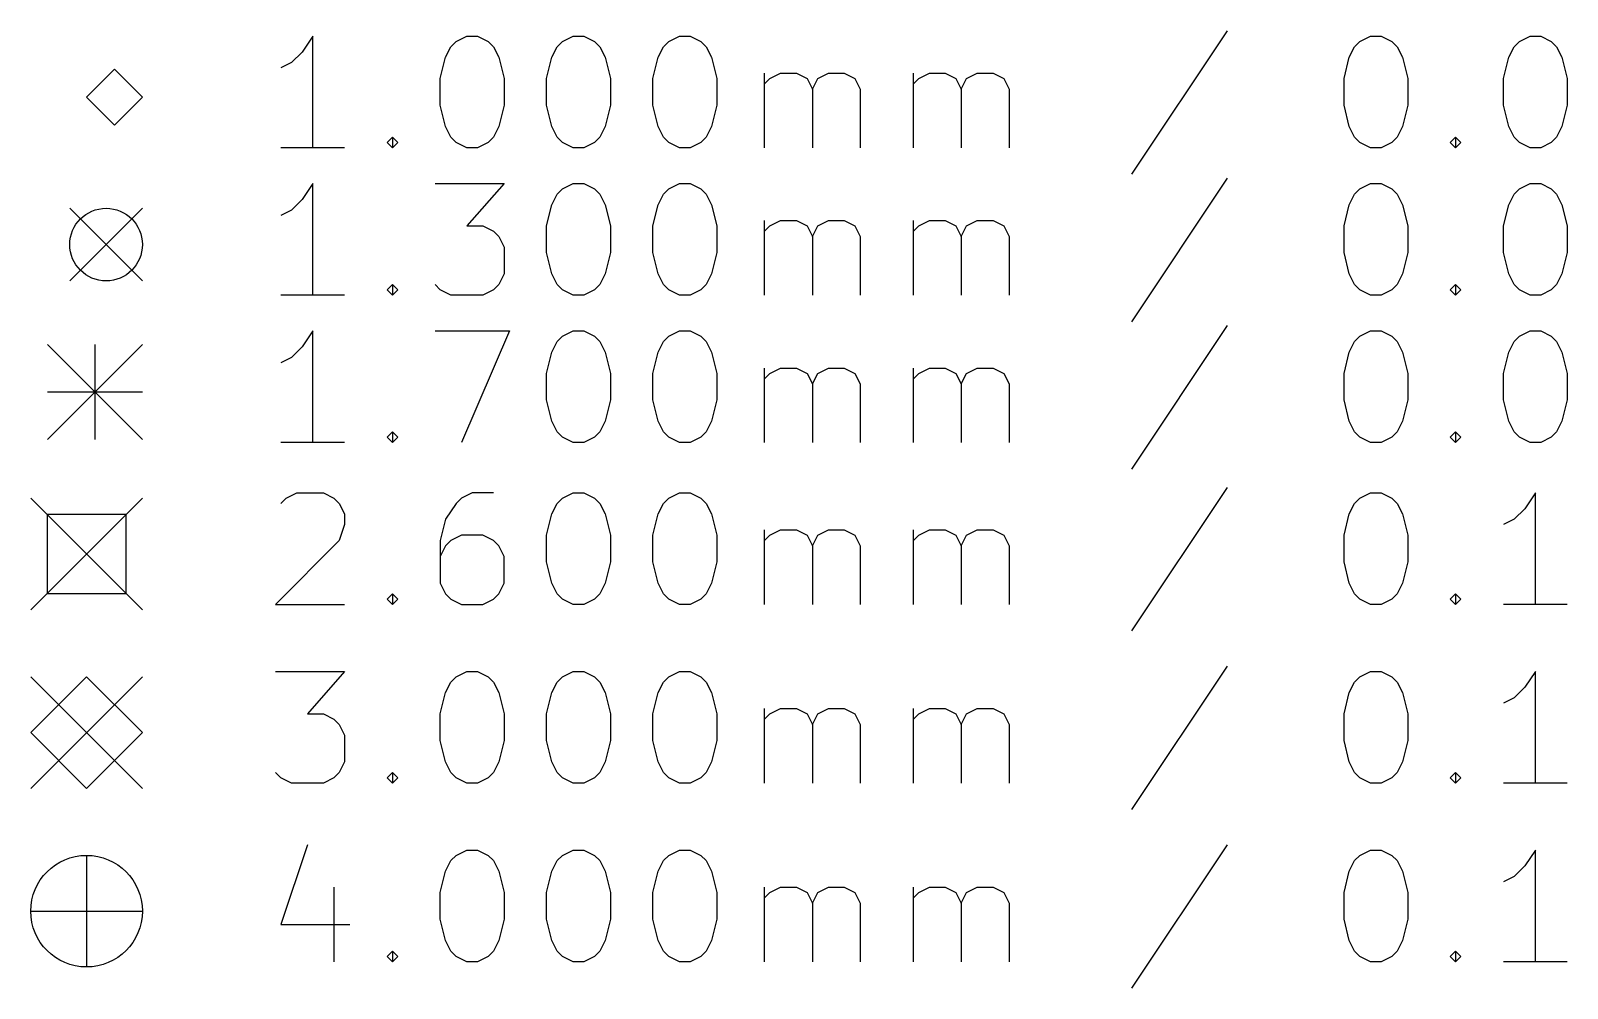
# Model space of a CAD drawing. Extents: x 0.4 to 10.5, y -7.5 to -0.9.
# Drawn here: x 0.414 to 1.498, y -7.504 to -6.828 of the extents above; entities that cross this region are included whole.
import ezdxf

# ---------------------------------------------------------------- set-up
doc = ezdxf.new("R2010")
doc.units = 0
doc.header["$MEASUREMENT"] = 0
doc.layers.add('BLACK', color=7, linetype='CONTINUOUS')

msp = doc.modelspace()

# ---------------------------------------------------------------- linework, layer by layer
at = {"layer": 'BLACK', "linetype": 'CONTINUOUS'}
for p, q in [((0.612672, -6.8321), (0.605173, -6.84335)), ((0.612672, -6.91084), (0.612672, -6.8321)), ((0.71016, -6.8396), (0.71391, -6.83585)), ((0.71391, -6.83585), (0.721409, -6.8321)), ((0.721409, -6.8321), (0.728908, -6.8321)), ((0.728908, -6.8321), (0.736407, -6.83585)), ((0.736407, -6.83585), (0.740157, -6.8396)), ((0.785151, -6.8396), (0.7889, -6.83585)), ((0.7889, -6.83585), (0.796399, -6.8321)), ((0.796399, -6.8321), (0.803899, -6.8321)), ((0.803899, -6.8321), (0.811398, -6.83585)), ((0.811398, -6.83585), (0.815147, -6.8396)), ((0.860142, -6.8396), (0.863891, -6.83585)), ((0.863891, -6.83585), (0.87139, -6.8321)), ((0.87139, -6.8321), (0.878889, -6.8321)), ((0.878889, -6.8321), (0.886388, -6.83585)), ((0.886388, -6.83585), (0.890138, -6.8396)), ((1.25759, -6.82835), (1.1901, -6.92958)), ((1.34758, -6.8396), (1.35133, -6.83585)), ((1.35133, -6.83585), (1.35883, -6.8321)), ((1.35883, -6.8321), (1.36633, -6.8321)), ((1.36633, -6.8321), (1.37383, -6.83585)), ((1.37383, -6.83585), (1.37758, -6.8396)), ((1.46007, -6.8396), (1.46382, -6.83585)), ((1.46382, -6.83585), (1.47132, -6.8321)), ((1.47132, -6.8321), (1.47881, -6.8321)), ((1.47881, -6.8321), (1.48631, -6.83585)), ((1.48631, -6.83585), (1.49006, -6.8396)), ((0.605173, -6.84335), (0.597674, -6.85084)), ((0.702661, -6.86209), (0.706411, -6.8471)), ((0.706411, -6.8471), (0.71016, -6.8396)), ((0.740157, -6.8396), (0.743906, -6.8471)), ((0.743906, -6.8471), (0.747656, -6.86209)), ((0.777652, -6.86209), (0.781401, -6.8471)), ((0.781401, -6.8471), (0.785151, -6.8396)), ((0.815147, -6.8396), (0.818897, -6.8471)), ((0.818897, -6.8471), (0.822646, -6.86209)), ((0.852642, -6.86209), (0.856392, -6.8471)), ((0.856392, -6.8471), (0.860142, -6.8396)), ((0.890138, -6.8396), (0.893887, -6.8471)), ((0.893887, -6.8471), (0.897637, -6.86209)), ((1.34008, -6.86209), (1.34383, -6.8471)), ((1.34383, -6.8471), (1.34758, -6.8396)), ((1.37758, -6.8396), (1.38133, -6.8471)), ((1.38133, -6.8471), (1.38508, -6.86209)), ((1.45257, -6.86209), (1.45632, -6.8471)), ((1.45632, -6.8471), (1.46007, -6.8396)), ((1.49006, -6.8396), (1.49381, -6.8471)), ((1.49381, -6.8471), (1.49756, -6.86209)), ((0.472815, -6.85553), (0.45313, -6.87522)), ((0.4925, -6.87522), (0.472815, -6.85553)), ((0.597674, -6.85084), (0.590175, -6.85459)), ((0.931383, -6.91084), (0.931383, -6.85834)), ((0.935132, -6.86209), (0.942631, -6.85834)), ((0.942631, -6.85834), (0.95388, -6.85834)), ((0.95388, -6.85834), (0.961379, -6.86209)), ((0.968878, -6.86209), (0.976377, -6.85834)), ((0.976377, -6.85834), (0.987626, -6.85834)), ((0.987626, -6.85834), (0.995125, -6.86209)), ((1.03637, -6.91084), (1.03637, -6.85834)), ((1.04012, -6.86209), (1.04762, -6.85834)), ((1.04762, -6.85834), (1.05887, -6.85834)), ((1.05887, -6.85834), (1.06637, -6.86209)), ((1.07386, -6.86209), (1.08136, -6.85834)), ((1.08136, -6.85834), (1.09261, -6.85834)), ((1.09261, -6.85834), (1.10011, -6.86209)), ((0.702661, -6.88084), (0.702661, -6.86209)), ((0.747656, -6.86209), (0.747656, -6.88084)), ((0.777652, -6.88084), (0.777652, -6.86209)), ((0.822646, -6.86209), (0.822646, -6.88084)), ((0.852642, -6.88084), (0.852642, -6.86209)), ((0.897637, -6.86209), (0.897637, -6.88084)), ((0.931383, -6.86584), (0.935132, -6.86209)), ((0.961379, -6.86209), (0.965128, -6.86959)), ((0.965128, -6.86959), (0.968878, -6.86209)), ((0.965128, -6.86959), (0.965128, -6.91084)), ((0.995125, -6.86209), (0.998874, -6.86959)), ((0.998874, -6.86959), (0.998874, -6.91084)), ((1.03637, -6.86584), (1.04012, -6.86209)), ((1.06637, -6.86209), (1.07012, -6.86959)), ((1.07012, -6.86959), (1.07386, -6.86209)), ((1.07012, -6.86959), (1.07012, -6.91084)), ((1.10011, -6.86209), (1.10386, -6.86959)), ((1.10386, -6.86959), (1.10386, -6.91084)), ((1.34008, -6.88084), (1.34008, -6.86209)), ((1.38508, -6.86209), (1.38508, -6.88084)), ((1.45257, -6.88084), (1.45257, -6.86209)), ((1.49756, -6.86209), (1.49756, -6.88084)), ((0.45313, -6.87522), (0.472815, -6.8949)), ((0.472815, -6.8949), (0.4925, -6.87522)), ((0.706411, -6.89584), (0.702661, -6.88084)), ((0.747656, -6.88084), (0.743906, -6.89584)), ((0.781401, -6.89584), (0.777652, -6.88084)), ((0.822646, -6.88084), (0.818897, -6.89584)), ((0.856392, -6.89584), (0.852642, -6.88084)), ((0.897637, -6.88084), (0.893887, -6.89584)), ((1.34383, -6.89584), (1.34008, -6.88084)), ((1.38508, -6.88084), (1.38133, -6.89584)), ((1.45632, -6.89584), (1.45257, -6.88084)), ((1.49756, -6.88084), (1.49381, -6.89584)), ((0.665166, -6.90709), (0.668915, -6.90334)), ((0.668915, -6.90334), (0.672665, -6.90709)), ((0.668915, -6.90334), (0.668915, -6.91084)), ((0.71016, -6.90334), (0.706411, -6.89584)), ((0.71391, -6.90709), (0.71016, -6.90334)), ((0.740157, -6.90334), (0.736407, -6.90709)), ((0.743906, -6.89584), (0.740157, -6.90334)), ((0.785151, -6.90334), (0.781401, -6.89584)), ((0.7889, -6.90709), (0.785151, -6.90334)), ((0.815147, -6.90334), (0.811398, -6.90709)), ((0.818897, -6.89584), (0.815147, -6.90334)), ((0.860142, -6.90334), (0.856392, -6.89584)), ((0.863891, -6.90709), (0.860142, -6.90334)), ((0.890138, -6.90334), (0.886388, -6.90709)), ((0.893887, -6.89584), (0.890138, -6.90334)), ((1.34758, -6.90334), (1.34383, -6.89584)), ((1.35133, -6.90709), (1.34758, -6.90334)), ((1.37758, -6.90334), (1.37383, -6.90709)), ((1.38133, -6.89584), (1.37758, -6.90334)), ((1.41507, -6.90709), (1.41882, -6.90334)), ((1.41882, -6.90334), (1.42257, -6.90709)), ((1.41882, -6.90334), (1.41882, -6.91084)), ((1.46007, -6.90334), (1.45632, -6.89584)), ((1.46382, -6.90709), (1.46007, -6.90334)), ((1.49006, -6.90334), (1.48631, -6.90709)), ((1.49381, -6.89584), (1.49006, -6.90334)), ((0.63517, -6.91084), (0.590175, -6.91084)), ((0.668915, -6.91084), (0.665166, -6.90709)), ((0.672665, -6.90709), (0.668915, -6.91084)), ((0.721409, -6.91084), (0.71391, -6.90709)), ((0.728908, -6.91084), (0.721409, -6.91084)), ((0.736407, -6.90709), (0.728908, -6.91084)), ((0.796399, -6.91084), (0.7889, -6.90709)), ((0.803899, -6.91084), (0.796399, -6.91084)), ((0.811398, -6.90709), (0.803899, -6.91084)), ((0.87139, -6.91084), (0.863891, -6.90709)), ((0.878889, -6.91084), (0.87139, -6.91084)), ((0.886388, -6.90709), (0.878889, -6.91084)), ((1.35883, -6.91084), (1.35133, -6.90709)), ((1.36633, -6.91084), (1.35883, -6.91084)), ((1.37383, -6.90709), (1.36633, -6.91084)), ((1.41882, -6.91084), (1.41507, -6.90709)), ((1.42257, -6.90709), (1.41882, -6.91084)), ((1.47132, -6.91084), (1.46382, -6.90709)), ((1.47881, -6.91084), (1.47132, -6.91084)), ((1.48631, -6.90709), (1.47881, -6.91084)), ((0.612672, -6.93603), (0.605173, -6.94728)), ((0.612672, -7.01477), (0.612672, -6.93603)), ((0.698912, -6.93603), (0.747656, -6.93603)), ((0.747656, -6.93603), (0.721409, -6.96603)), ((0.7889, -6.93978), (0.796399, -6.93603)), ((0.796399, -6.93603), (0.803899, -6.93603)), ((0.803899, -6.93603), (0.811398, -6.93978)), ((0.863891, -6.93978), (0.87139, -6.93603)), ((0.87139, -6.93603), (0.878889, -6.93603)), ((0.878889, -6.93603), (0.886388, -6.93978)), ((1.25759, -6.93228), (1.1901, -7.03352)), ((1.35133, -6.93978), (1.35883, -6.93603)), ((1.35883, -6.93603), (1.36633, -6.93603)), ((1.36633, -6.93603), (1.37383, -6.93978)), ((1.46382, -6.93978), (1.47132, -6.93603)), ((1.47132, -6.93603), (1.47881, -6.93603)), ((1.47881, -6.93603), (1.48631, -6.93978)), ((0.781401, -6.95103), (0.785151, -6.94353)), ((0.785151, -6.94353), (0.7889, -6.93978)), ((0.811398, -6.93978), (0.815147, -6.94353)), ((0.815147, -6.94353), (0.818897, -6.95103)), ((0.856392, -6.95103), (0.860142, -6.94353)), ((0.860142, -6.94353), (0.863891, -6.93978)), ((0.886388, -6.93978), (0.890138, -6.94353)), ((0.890138, -6.94353), (0.893887, -6.95103)), ((1.34383, -6.95103), (1.34758, -6.94353)), ((1.34758, -6.94353), (1.35133, -6.93978)), ((1.37383, -6.93978), (1.37758, -6.94353)), ((1.37758, -6.94353), (1.38133, -6.95103)), ((1.45632, -6.95103), (1.46007, -6.94353)), ((1.46007, -6.94353), (1.46382, -6.93978)), ((1.48631, -6.93978), (1.49006, -6.94353)), ((1.49006, -6.94353), (1.49381, -6.95103)), ((0.441319, -6.95356), (0.4925, -7.00474)), ((0.4925, -6.95356), (0.441319, -7.00474)), ((0.597674, -6.95478), (0.590175, -6.95853)), ((0.605173, -6.94728), (0.597674, -6.95478)), ((0.777652, -6.96603), (0.781401, -6.95103)), ((0.818897, -6.95103), (0.822646, -6.96603)), ((0.852642, -6.96603), (0.856392, -6.95103)), ((0.893887, -6.95103), (0.897637, -6.96603)), ((1.34008, -6.96603), (1.34383, -6.95103)), ((1.38133, -6.95103), (1.38508, -6.96603)), ((1.45257, -6.96603), (1.45632, -6.95103)), ((1.49381, -6.95103), (1.49756, -6.96603)), ((0.721409, -6.96603), (0.732657, -6.96603)), ((0.732657, -6.96603), (0.740157, -6.96978)), ((0.777652, -6.98478), (0.777652, -6.96603)), ((0.822646, -6.96603), (0.822646, -6.98478)), ((0.852642, -6.98478), (0.852642, -6.96603)), ((0.897637, -6.96603), (0.897637, -6.98478)), ((0.931383, -7.01477), (0.931383, -6.96228)), ((0.931383, -6.96978), (0.935132, -6.96603)), ((0.935132, -6.96603), (0.942631, -6.96228)), ((0.942631, -6.96228), (0.95388, -6.96228)), ((0.95388, -6.96228), (0.961379, -6.96603)), ((0.961379, -6.96603), (0.965128, -6.97353)), ((0.965128, -6.97353), (0.968878, -6.96603)), ((0.968878, -6.96603), (0.976377, -6.96228)), ((0.976377, -6.96228), (0.987626, -6.96228)), ((0.987626, -6.96228), (0.995125, -6.96603)), ((0.995125, -6.96603), (0.998874, -6.97353)), ((1.03637, -7.01477), (1.03637, -6.96228)), ((1.03637, -6.96978), (1.04012, -6.96603)), ((1.04012, -6.96603), (1.04762, -6.96228)), ((1.04762, -6.96228), (1.05887, -6.96228)), ((1.05887, -6.96228), (1.06637, -6.96603)), ((1.06637, -6.96603), (1.07012, -6.97353)), ((1.07012, -6.97353), (1.07386, -6.96603)), ((1.07386, -6.96603), (1.08136, -6.96228)), ((1.08136, -6.96228), (1.09261, -6.96228)), ((1.09261, -6.96228), (1.10011, -6.96603)), ((1.10011, -6.96603), (1.10386, -6.97353)), ((1.34008, -6.98478), (1.34008, -6.96603)), ((1.38508, -6.96603), (1.38508, -6.98478)), ((1.45257, -6.98478), (1.45257, -6.96603)), ((1.49756, -6.96603), (1.49756, -6.98478)), ((0.740157, -6.96978), (0.743906, -6.97353)), ((0.743906, -6.97353), (0.747656, -6.98103)), ((0.965128, -6.97353), (0.965128, -7.01477)), ((0.998874, -6.97353), (0.998874, -7.01477)), ((1.07012, -6.97353), (1.07012, -7.01477)), ((1.10386, -6.97353), (1.10386, -7.01477)), ((0.747656, -6.98103), (0.747656, -6.99978)), ((0.781401, -6.99978), (0.777652, -6.98478)), ((0.822646, -6.98478), (0.818897, -6.99978)), ((0.856392, -6.99978), (0.852642, -6.98478)), ((0.897637, -6.98478), (0.893887, -6.99978)), ((1.34383, -6.99978), (1.34008, -6.98478)), ((1.38508, -6.98478), (1.38133, -6.99978)), ((1.45632, -6.99978), (1.45257, -6.98478)), ((1.49756, -6.98478), (1.49381, -6.99978)), ((0.747656, -6.99978), (0.743906, -7.00727)), ((0.785151, -7.00727), (0.781401, -6.99978)), ((0.818897, -6.99978), (0.815147, -7.00727)), ((0.860142, -7.00727), (0.856392, -6.99978)), ((0.893887, -6.99978), (0.890138, -7.00727)), ((1.34758, -7.00727), (1.34383, -6.99978)), ((1.38133, -6.99978), (1.37758, -7.00727)), ((1.46007, -7.00727), (1.45632, -6.99978)), ((1.49381, -6.99978), (1.49006, -7.00727)), ((0.665166, -7.01102), (0.668915, -7.00727)), ((0.668915, -7.01477), (0.665166, -7.01102)), ((0.668915, -7.00727), (0.672665, -7.01102)), ((0.668915, -7.00727), (0.668915, -7.01477)), ((0.672665, -7.01102), (0.668915, -7.01477)), ((0.702661, -7.01102), (0.698912, -7.00727)), ((0.71016, -7.01477), (0.702661, -7.01102)), ((0.740157, -7.01102), (0.732657, -7.01477)), ((0.743906, -7.00727), (0.740157, -7.01102)), ((0.7889, -7.01102), (0.785151, -7.00727)), ((0.796399, -7.01477), (0.7889, -7.01102)), ((0.811398, -7.01102), (0.803899, -7.01477)), ((0.815147, -7.00727), (0.811398, -7.01102)), ((0.863891, -7.01102), (0.860142, -7.00727)), ((0.87139, -7.01477), (0.863891, -7.01102)), ((0.886388, -7.01102), (0.878889, -7.01477)), ((0.890138, -7.00727), (0.886388, -7.01102)), ((1.35133, -7.01102), (1.34758, -7.00727)), ((1.35883, -7.01477), (1.35133, -7.01102)), ((1.37383, -7.01102), (1.36633, -7.01477)), ((1.37758, -7.00727), (1.37383, -7.01102)), ((1.41507, -7.01102), (1.41882, -7.00727)), ((1.41882, -7.01477), (1.41507, -7.01102)), ((1.41882, -7.00727), (1.42257, -7.01102)), ((1.41882, -7.00727), (1.41882, -7.01477)), ((1.42257, -7.01102), (1.41882, -7.01477)), ((1.46382, -7.01102), (1.46007, -7.00727)), ((1.47132, -7.01477), (1.46382, -7.01102)), ((1.48631, -7.01102), (1.47881, -7.01477)), ((1.49006, -7.00727), (1.48631, -7.01102)), ((0.63517, -7.01477), (0.590175, -7.01477)), ((0.732657, -7.01477), (0.71016, -7.01477)), ((0.803899, -7.01477), (0.796399, -7.01477)), ((0.878889, -7.01477), (0.87139, -7.01477)), ((1.36633, -7.01477), (1.35883, -7.01477)), ((1.47881, -7.01477), (1.47132, -7.01477)), ((0.612672, -7.03997), (0.605173, -7.05122)), ((0.612672, -7.11871), (0.612672, -7.03997)), ((0.698912, -7.03997), (0.751405, -7.03997)), ((0.751405, -7.03997), (0.717659, -7.11871)), ((0.785151, -7.04747), (0.7889, -7.04372)), ((0.7889, -7.04372), (0.796399, -7.03997)), ((0.796399, -7.03997), (0.803899, -7.03997)), ((0.803899, -7.03997), (0.811398, -7.04372)), ((0.811398, -7.04372), (0.815147, -7.04747)), ((0.860142, -7.04747), (0.863891, -7.04372)), ((0.863891, -7.04372), (0.87139, -7.03997)), ((0.87139, -7.03997), (0.878889, -7.03997)), ((0.878889, -7.03997), (0.886388, -7.04372)), ((0.886388, -7.04372), (0.890138, -7.04747)), ((1.25759, -7.03622), (1.1901, -7.13746)), ((1.34758, -7.04747), (1.35133, -7.04372)), ((1.35133, -7.04372), (1.35883, -7.03997)), ((1.35883, -7.03997), (1.36633, -7.03997)), ((1.36633, -7.03997), (1.37383, -7.04372)), ((1.37383, -7.04372), (1.37758, -7.04747)), ((1.46007, -7.04747), (1.46382, -7.04372)), ((1.46382, -7.04372), (1.47132, -7.03997)), ((1.47132, -7.03997), (1.47881, -7.03997)), ((1.47881, -7.03997), (1.48631, -7.04372)), ((1.48631, -7.04372), (1.49006, -7.04747)), ((0.425571, -7.04963), (0.4925, -7.11656)), ((0.4925, -7.04963), (0.425571, -7.11656)), ((0.459035, -7.04963), (0.459035, -7.11656)), ((0.605173, -7.05122), (0.597674, -7.05872)), ((0.777652, -7.06997), (0.781401, -7.05497)), ((0.781401, -7.05497), (0.785151, -7.04747)), ((0.815147, -7.04747), (0.818897, -7.05497)), ((0.818897, -7.05497), (0.822646, -7.06997)), ((0.852642, -7.06997), (0.856392, -7.05497)), ((0.856392, -7.05497), (0.860142, -7.04747)), ((0.890138, -7.04747), (0.893887, -7.05497)), ((0.893887, -7.05497), (0.897637, -7.06997)), ((1.34008, -7.06997), (1.34383, -7.05497)), ((1.34383, -7.05497), (1.34758, -7.04747)), ((1.37758, -7.04747), (1.38133, -7.05497)), ((1.38133, -7.05497), (1.38508, -7.06997)), ((1.45257, -7.06997), (1.45632, -7.05497)), ((1.45632, -7.05497), (1.46007, -7.04747)), ((1.49006, -7.04747), (1.49381, -7.05497)), ((1.49381, -7.05497), (1.49756, -7.06997)), ((0.597674, -7.05872), (0.590175, -7.06247)), ((0.931383, -7.11871), (0.931383, -7.06622)), ((0.935132, -7.06997), (0.942631, -7.06622)), ((0.942631, -7.06622), (0.95388, -7.06622)), ((0.95388, -7.06622), (0.961379, -7.06997)), ((0.968878, -7.06997), (0.976377, -7.06622)), ((0.976377, -7.06622), (0.987626, -7.06622)), ((0.987626, -7.06622), (0.995125, -7.06997)), ((1.03637, -7.11871), (1.03637, -7.06622)), ((1.04012, -7.06997), (1.04762, -7.06622)), ((1.04762, -7.06622), (1.05887, -7.06622)), ((1.05887, -7.06622), (1.06637, -7.06997)), ((1.07386, -7.06997), (1.08136, -7.06622)), ((1.08136, -7.06622), (1.09261, -7.06622)), ((1.09261, -7.06622), (1.10011, -7.06997)), ((0.777652, -7.08871), (0.777652, -7.06997)), ((0.822646, -7.06997), (0.822646, -7.08871)), ((0.852642, -7.08871), (0.852642, -7.06997)), ((0.897637, -7.06997), (0.897637, -7.08871)), ((0.931383, -7.07372), (0.935132, -7.06997)), ((0.961379, -7.06997), (0.965128, -7.07747)), ((0.965128, -7.07747), (0.968878, -7.06997)), ((0.995125, -7.06997), (0.998874, -7.07747)), ((1.03637, -7.07372), (1.04012, -7.06997)), ((1.06637, -7.06997), (1.07012, -7.07747)), ((1.07012, -7.07747), (1.07386, -7.06997)), ((1.10011, -7.06997), (1.10386, -7.07747)), ((1.34008, -7.08871), (1.34008, -7.06997)), ((1.38508, -7.06997), (1.38508, -7.08871)), ((1.45257, -7.08871), (1.45257, -7.06997)), ((1.49756, -7.06997), (1.49756, -7.08871)), ((0.425571, -7.08309), (0.4925, -7.08309)), ((0.965128, -7.07747), (0.965128, -7.11871)), ((0.998874, -7.07747), (0.998874, -7.11871)), ((1.07012, -7.07747), (1.07012, -7.11871)), ((1.10386, -7.07747), (1.10386, -7.11871)), ((0.781401, -7.10371), (0.777652, -7.08871)), ((0.822646, -7.08871), (0.818897, -7.10371)), ((0.856392, -7.10371), (0.852642, -7.08871)), ((0.897637, -7.08871), (0.893887, -7.10371)), ((1.34383, -7.10371), (1.34008, -7.08871)), ((1.38508, -7.08871), (1.38133, -7.10371)), ((1.45632, -7.10371), (1.45257, -7.08871)), ((1.49756, -7.08871), (1.49381, -7.10371)), ((0.785151, -7.11121), (0.781401, -7.10371)), ((0.818897, -7.10371), (0.815147, -7.11121)), ((0.860142, -7.11121), (0.856392, -7.10371)), ((0.893887, -7.10371), (0.890138, -7.11121)), ((1.34758, -7.11121), (1.34383, -7.10371)), ((1.38133, -7.10371), (1.37758, -7.11121)), ((1.46007, -7.11121), (1.45632, -7.10371)), ((1.49381, -7.10371), (1.49006, -7.11121)), ((0.63517, -7.11871), (0.590175, -7.11871)), ((0.665166, -7.11496), (0.668915, -7.11121)), ((0.668915, -7.11871), (0.665166, -7.11496)), ((0.668915, -7.11121), (0.672665, -7.11496)), ((0.668915, -7.11121), (0.668915, -7.11871)), ((0.672665, -7.11496), (0.668915, -7.11871)), ((0.7889, -7.11496), (0.785151, -7.11121)), ((0.796399, -7.11871), (0.7889, -7.11496)), ((0.803899, -7.11871), (0.796399, -7.11871)), ((0.811398, -7.11496), (0.803899, -7.11871)), ((0.815147, -7.11121), (0.811398, -7.11496)), ((0.863891, -7.11496), (0.860142, -7.11121)), ((0.87139, -7.11871), (0.863891, -7.11496)), ((0.878889, -7.11871), (0.87139, -7.11871)), ((0.886388, -7.11496), (0.878889, -7.11871)), ((0.890138, -7.11121), (0.886388, -7.11496)), ((1.35133, -7.11496), (1.34758, -7.11121)), ((1.35883, -7.11871), (1.35133, -7.11496)), ((1.36633, -7.11871), (1.35883, -7.11871)), ((1.37383, -7.11496), (1.36633, -7.11871)), ((1.37758, -7.11121), (1.37383, -7.11496)), ((1.41507, -7.11496), (1.41882, -7.11121)), ((1.41882, -7.11871), (1.41507, -7.11496)), ((1.41882, -7.11121), (1.42257, -7.11496)), ((1.41882, -7.11121), (1.41882, -7.11871)), ((1.42257, -7.11496), (1.41882, -7.11871)), ((1.46382, -7.11496), (1.46007, -7.11121)), ((1.47132, -7.11871), (1.46382, -7.11496)), ((1.47881, -7.11871), (1.47132, -7.11871)), ((1.48631, -7.11496), (1.47881, -7.11871)), ((1.49006, -7.11121), (1.48631, -7.11496)), ((1.25759, -7.15039), (1.1901, -7.25163)), ((0.41376, -7.15789), (0.4925, -7.23663)), ((0.4925, -7.15789), (0.41376, -7.23663)), ((0.590175, -7.16164), (0.593925, -7.15789)), ((0.593925, -7.15789), (0.601424, -7.15414)), ((0.601424, -7.15414), (0.620172, -7.15414)), ((0.620172, -7.15414), (0.627671, -7.15789)), ((0.627671, -7.15789), (0.63142, -7.16164)), ((0.63142, -7.16164), (0.63517, -7.16914)), ((0.71391, -7.16164), (0.706411, -7.17289)), ((0.717659, -7.15789), (0.71391, -7.16164)), ((0.725158, -7.15414), (0.717659, -7.15789)), ((0.740157, -7.15414), (0.725158, -7.15414)), ((0.781401, -7.16914), (0.785151, -7.16164)), ((0.785151, -7.16164), (0.7889, -7.15789)), ((0.7889, -7.15789), (0.796399, -7.15414)), ((0.796399, -7.15414), (0.803899, -7.15414)), ((0.803899, -7.15414), (0.811398, -7.15789)), ((0.811398, -7.15789), (0.815147, -7.16164)), ((0.815147, -7.16164), (0.818897, -7.16914)), ((0.856392, -7.16914), (0.860142, -7.16164)), ((0.860142, -7.16164), (0.863891, -7.15789)), ((0.863891, -7.15789), (0.87139, -7.15414)), ((0.87139, -7.15414), (0.878889, -7.15414)), ((0.878889, -7.15414), (0.886388, -7.15789)), ((0.886388, -7.15789), (0.890138, -7.16164)), ((0.890138, -7.16164), (0.893887, -7.16914)), ((1.34383, -7.16914), (1.34758, -7.16164)), ((1.34758, -7.16164), (1.35133, -7.15789)), ((1.35133, -7.15789), (1.35883, -7.15414)), ((1.35883, -7.15414), (1.36633, -7.15414)), ((1.36633, -7.15414), (1.37383, -7.15789)), ((1.37383, -7.15789), (1.37758, -7.16164)), ((1.37758, -7.16164), (1.38133, -7.16914)), ((1.47506, -7.15414), (1.46757, -7.16539)), ((1.47506, -7.23288), (1.47506, -7.15414)), ((0.480969, -7.16942), (0.425291, -7.16942)), ((0.425291, -7.16942), (0.425291, -7.2251)), ((0.480969, -7.2251), (0.480969, -7.16942)), ((0.63517, -7.16914), (0.63517, -7.17664)), ((0.706411, -7.17289), (0.702661, -7.18789)), ((0.777652, -7.18414), (0.781401, -7.16914)), ((0.818897, -7.16914), (0.822646, -7.18414)), ((0.852642, -7.18414), (0.856392, -7.16914)), ((0.893887, -7.16914), (0.897637, -7.18414)), ((1.34008, -7.18414), (1.34383, -7.16914)), ((1.38133, -7.16914), (1.38508, -7.18414)), ((1.46007, -7.17289), (1.45257, -7.17664)), ((1.46757, -7.16539), (1.46007, -7.17289)), ((0.63517, -7.17664), (0.63142, -7.18789)), ((0.717659, -7.18414), (0.71016, -7.18789)), ((0.732657, -7.18414), (0.717659, -7.18414)), ((0.740157, -7.18789), (0.732657, -7.18414)), ((0.777652, -7.20289), (0.777652, -7.18414)), ((0.822646, -7.18414), (0.822646, -7.20289)), ((0.852642, -7.20289), (0.852642, -7.18414)), ((0.897637, -7.18414), (0.897637, -7.20289)), ((0.931383, -7.23288), (0.931383, -7.18039)), ((0.931383, -7.18789), (0.935132, -7.18414)), ((0.935132, -7.18414), (0.942631, -7.18039)), ((0.942631, -7.18039), (0.95388, -7.18039)), ((0.95388, -7.18039), (0.961379, -7.18414)), ((0.961379, -7.18414), (0.965128, -7.19164)), ((0.965128, -7.19164), (0.968878, -7.18414)), ((0.968878, -7.18414), (0.976377, -7.18039)), ((0.976377, -7.18039), (0.987626, -7.18039)), ((0.987626, -7.18039), (0.995125, -7.18414)), ((0.995125, -7.18414), (0.998874, -7.19164)), ((1.03637, -7.23288), (1.03637, -7.18039)), ((1.03637, -7.18789), (1.04012, -7.18414)), ((1.04012, -7.18414), (1.04762, -7.18039)), ((1.04762, -7.18039), (1.05887, -7.18039)), ((1.05887, -7.18039), (1.06637, -7.18414)), ((1.06637, -7.18414), (1.07012, -7.19164)), ((1.07012, -7.19164), (1.07386, -7.18414)), ((1.07386, -7.18414), (1.08136, -7.18039)), ((1.08136, -7.18039), (1.09261, -7.18039)), ((1.09261, -7.18039), (1.10011, -7.18414)), ((1.10011, -7.18414), (1.10386, -7.19164)), ((1.34008, -7.20289), (1.34008, -7.18414)), ((1.38508, -7.18414), (1.38508, -7.20289)), ((0.63142, -7.18789), (0.586426, -7.23288)), ((0.702661, -7.18789), (0.702661, -7.21789)), ((0.706411, -7.19164), (0.702661, -7.19914)), ((0.71016, -7.18789), (0.706411, -7.19164)), ((0.743906, -7.19164), (0.740157, -7.18789)), ((0.747656, -7.19914), (0.743906, -7.19164)), ((0.965128, -7.19164), (0.965128, -7.23288)), ((0.998874, -7.19164), (0.998874, -7.23288)), ((1.07012, -7.19164), (1.07012, -7.23288)), ((1.10386, -7.19164), (1.10386, -7.23288)), ((0.747656, -7.21789), (0.747656, -7.19914)), ((0.781401, -7.21789), (0.777652, -7.20289)), ((0.822646, -7.20289), (0.818897, -7.21789)), ((0.856392, -7.21789), (0.852642, -7.20289)), ((0.897637, -7.20289), (0.893887, -7.21789)), ((1.34383, -7.21789), (1.34008, -7.20289)), ((1.38508, -7.20289), (1.38133, -7.21789)), ((0.702661, -7.21789), (0.706411, -7.22539)), ((0.743906, -7.22539), (0.747656, -7.21789)), ((0.785151, -7.22539), (0.781401, -7.21789)), ((0.818897, -7.21789), (0.815147, -7.22539)), ((0.860142, -7.22539), (0.856392, -7.21789)), ((0.893887, -7.21789), (0.890138, -7.22539)), ((1.34758, -7.22539), (1.34383, -7.21789)), ((1.38133, -7.21789), (1.37758, -7.22539)), ((0.425291, -7.2251), (0.480969, -7.2251)), ((0.665166, -7.22913), (0.668915, -7.22539)), ((0.668915, -7.22539), (0.672665, -7.22913)), ((0.668915, -7.22539), (0.668915, -7.23288)), ((0.706411, -7.22539), (0.71016, -7.22913)), ((0.740157, -7.22913), (0.743906, -7.22539)), ((0.7889, -7.22913), (0.785151, -7.22539)), ((0.815147, -7.22539), (0.811398, -7.22913)), ((0.863891, -7.22913), (0.860142, -7.22539)), ((0.890138, -7.22539), (0.886388, -7.22913)), ((1.35133, -7.22913), (1.34758, -7.22539)), ((1.37758, -7.22539), (1.37383, -7.22913)), ((1.41507, -7.22913), (1.41882, -7.22539)), ((1.41882, -7.22539), (1.42257, -7.22913)), ((1.41882, -7.22539), (1.41882, -7.23288)), ((0.586426, -7.23288), (0.63517, -7.23288)), ((0.668915, -7.23288), (0.665166, -7.22913)), ((0.672665, -7.22913), (0.668915, -7.23288)), ((0.71016, -7.22913), (0.717659, -7.23288)), ((0.717659, -7.23288), (0.732657, -7.23288)), ((0.732657, -7.23288), (0.740157, -7.22913)), ((0.796399, -7.23288), (0.7889, -7.22913)), ((0.803899, -7.23288), (0.796399, -7.23288)), ((0.811398, -7.22913), (0.803899, -7.23288)), ((0.87139, -7.23288), (0.863891, -7.22913)), ((0.878889, -7.23288), (0.87139, -7.23288)), ((0.886388, -7.22913), (0.878889, -7.23288)), ((1.35883, -7.23288), (1.35133, -7.22913)), ((1.36633, -7.23288), (1.35883, -7.23288)), ((1.37383, -7.22913), (1.36633, -7.23288)), ((1.41882, -7.23288), (1.41507, -7.22913)), ((1.42257, -7.22913), (1.41882, -7.23288)), ((1.49756, -7.23288), (1.45257, -7.23288)), ((0.586426, -7.28013), (0.63517, -7.28013)), ((0.63517, -7.28013), (0.608923, -7.31012)), ((0.71391, -7.28388), (0.721409, -7.28013)), ((0.721409, -7.28013), (0.728908, -7.28013)), ((0.728908, -7.28013), (0.736407, -7.28388)), ((0.7889, -7.28388), (0.796399, -7.28013)), ((0.796399, -7.28013), (0.803899, -7.28013)), ((0.803899, -7.28013), (0.811398, -7.28388)), ((0.863891, -7.28388), (0.87139, -7.28013)), ((0.87139, -7.28013), (0.878889, -7.28013)), ((0.878889, -7.28013), (0.886388, -7.28388)), ((1.25759, -7.27638), (1.1901, -7.37762)), ((1.35133, -7.28388), (1.35883, -7.28013)), ((1.35883, -7.28013), (1.36633, -7.28013)), ((1.36633, -7.28013), (1.37383, -7.28388)), ((1.47506, -7.28013), (1.46757, -7.29138)), ((1.47506, -7.35887), (1.47506, -7.28013)), ((0.41376, -7.28388), (0.4925, -7.36262)), ((0.4925, -7.28388), (0.41376, -7.36262)), ((0.45313, -7.28388), (0.41376, -7.32325)), ((0.4925, -7.32325), (0.45313, -7.28388)), ((0.706411, -7.29513), (0.71016, -7.28763)), ((0.71016, -7.28763), (0.71391, -7.28388)), ((0.736407, -7.28388), (0.740157, -7.28763)), ((0.740157, -7.28763), (0.743906, -7.29513)), ((0.781401, -7.29513), (0.785151, -7.28763)), ((0.785151, -7.28763), (0.7889, -7.28388)), ((0.811398, -7.28388), (0.815147, -7.28763)), ((0.815147, -7.28763), (0.818897, -7.29513)), ((0.856392, -7.29513), (0.860142, -7.28763)), ((0.860142, -7.28763), (0.863891, -7.28388)), ((0.886388, -7.28388), (0.890138, -7.28763)), ((0.890138, -7.28763), (0.893887, -7.29513)), ((1.34383, -7.29513), (1.34758, -7.28763)), ((1.34758, -7.28763), (1.35133, -7.28388)), ((1.37383, -7.28388), (1.37758, -7.28763)), ((1.37758, -7.28763), (1.38133, -7.29513)), ((1.46757, -7.29138), (1.46007, -7.29888)), ((0.702661, -7.31012), (0.706411, -7.29513)), ((0.743906, -7.29513), (0.747656, -7.31012)), ((0.777652, -7.31012), (0.781401, -7.29513)), ((0.818897, -7.29513), (0.822646, -7.31012)), ((0.852642, -7.31012), (0.856392, -7.29513)), ((0.893887, -7.29513), (0.897637, -7.31012)), ((1.34008, -7.31012), (1.34383, -7.29513)), ((1.38133, -7.29513), (1.38508, -7.31012)), ((1.46007, -7.29888), (1.45257, -7.30263)), ((0.608923, -7.31012), (0.620172, -7.31012)), ((0.620172, -7.31012), (0.627671, -7.31387)), ((0.627671, -7.31387), (0.63142, -7.31762)), ((0.702661, -7.32887), (0.702661, -7.31012)), ((0.747656, -7.31012), (0.747656, -7.32887)), ((0.777652, -7.32887), (0.777652, -7.31012)), ((0.822646, -7.31012), (0.822646, -7.32887)), ((0.852642, -7.32887), (0.852642, -7.31012)), ((0.897637, -7.31012), (0.897637, -7.32887)), ((0.931383, -7.35887), (0.931383, -7.30638)), ((0.931383, -7.31387), (0.935132, -7.31012)), ((0.935132, -7.31012), (0.942631, -7.30638)), ((0.942631, -7.30638), (0.95388, -7.30638)), ((0.95388, -7.30638), (0.961379, -7.31012)), ((0.961379, -7.31012), (0.965128, -7.31762)), ((0.965128, -7.31762), (0.968878, -7.31012)), ((0.968878, -7.31012), (0.976377, -7.30638)), ((0.976377, -7.30638), (0.987626, -7.30638)), ((0.987626, -7.30638), (0.995125, -7.31012)), ((0.995125, -7.31012), (0.998874, -7.31762)), ((1.03637, -7.35887), (1.03637, -7.30638)), ((1.03637, -7.31387), (1.04012, -7.31012)), ((1.04012, -7.31012), (1.04762, -7.30638)), ((1.04762, -7.30638), (1.05887, -7.30638)), ((1.05887, -7.30638), (1.06637, -7.31012)), ((1.06637, -7.31012), (1.07012, -7.31762)), ((1.07012, -7.31762), (1.07386, -7.31012)), ((1.07386, -7.31012), (1.08136, -7.30638)), ((1.08136, -7.30638), (1.09261, -7.30638)), ((1.09261, -7.30638), (1.10011, -7.31012)), ((1.10011, -7.31012), (1.10386, -7.31762)), ((1.34008, -7.32887), (1.34008, -7.31012)), ((1.38508, -7.31012), (1.38508, -7.32887)), ((0.41376, -7.32325), (0.45313, -7.36262)), ((0.45313, -7.36262), (0.4925, -7.32325)), ((0.63142, -7.31762), (0.63517, -7.32512)), ((0.63517, -7.32512), (0.63517, -7.34387)), ((0.965128, -7.31762), (0.965128, -7.35887)), ((0.998874, -7.31762), (0.998874, -7.35887)), ((1.07012, -7.31762), (1.07012, -7.35887)), ((1.10386, -7.31762), (1.10386, -7.35887)), ((0.706411, -7.34387), (0.702661, -7.32887)), ((0.747656, -7.32887), (0.743906, -7.34387)), ((0.781401, -7.34387), (0.777652, -7.32887)), ((0.822646, -7.32887), (0.818897, -7.34387)), ((0.856392, -7.34387), (0.852642, -7.32887)), ((0.897637, -7.32887), (0.893887, -7.34387)), ((1.34383, -7.34387), (1.34008, -7.32887)), ((1.38508, -7.32887), (1.38133, -7.34387)), ((0.63517, -7.34387), (0.63142, -7.35137)), ((0.71016, -7.35137), (0.706411, -7.34387)), ((0.743906, -7.34387), (0.740157, -7.35137)), ((0.785151, -7.35137), (0.781401, -7.34387)), ((0.818897, -7.34387), (0.815147, -7.35137)), ((0.860142, -7.35137), (0.856392, -7.34387)), ((0.893887, -7.34387), (0.890138, -7.35137)), ((1.34758, -7.35137), (1.34383, -7.34387)), ((1.38133, -7.34387), (1.37758, -7.35137)), ((0.590175, -7.35512), (0.586426, -7.35137)), ((0.597674, -7.35887), (0.590175, -7.35512)), ((0.620172, -7.35887), (0.597674, -7.35887)), ((0.627671, -7.35512), (0.620172, -7.35887)), ((0.63142, -7.35137), (0.627671, -7.35512)), ((0.665166, -7.35512), (0.668915, -7.35137)), ((0.668915, -7.35887), (0.665166, -7.35512)), ((0.668915, -7.35137), (0.672665, -7.35512)), ((0.668915, -7.35137), (0.668915, -7.35887)), ((0.672665, -7.35512), (0.668915, -7.35887)), ((0.71391, -7.35512), (0.71016, -7.35137)), ((0.721409, -7.35887), (0.71391, -7.35512)), ((0.728908, -7.35887), (0.721409, -7.35887)), ((0.736407, -7.35512), (0.728908, -7.35887)), ((0.740157, -7.35137), (0.736407, -7.35512)), ((0.7889, -7.35512), (0.785151, -7.35137)), ((0.796399, -7.35887), (0.7889, -7.35512)), ((0.803899, -7.35887), (0.796399, -7.35887)), ((0.811398, -7.35512), (0.803899, -7.35887)), ((0.815147, -7.35137), (0.811398, -7.35512)), ((0.863891, -7.35512), (0.860142, -7.35137)), ((0.87139, -7.35887), (0.863891, -7.35512)), ((0.878889, -7.35887), (0.87139, -7.35887)), ((0.886388, -7.35512), (0.878889, -7.35887)), ((0.890138, -7.35137), (0.886388, -7.35512)), ((1.35133, -7.35512), (1.34758, -7.35137)), ((1.35883, -7.35887), (1.35133, -7.35512)), ((1.36633, -7.35887), (1.35883, -7.35887)), ((1.37383, -7.35512), (1.36633, -7.35887)), ((1.37758, -7.35137), (1.37383, -7.35512)), ((1.41507, -7.35512), (1.41882, -7.35137)), ((1.41882, -7.35887), (1.41507, -7.35512)), ((1.41882, -7.35137), (1.42257, -7.35512)), ((1.41882, -7.35137), (1.41882, -7.35887)), ((1.42257, -7.35512), (1.41882, -7.35887)), ((1.49756, -7.35887), (1.45257, -7.35887)), ((0.45313, -7.40986), (0.45313, -7.4886)), ((0.608923, -7.40236), (0.590175, -7.45861)), ((0.71016, -7.41361), (0.71391, -7.40986)), ((0.71391, -7.40986), (0.721409, -7.40611)), ((0.721409, -7.40611), (0.728908, -7.40611)), ((0.728908, -7.40611), (0.736407, -7.40986)), ((0.736407, -7.40986), (0.740157, -7.41361)), ((0.785151, -7.41361), (0.7889, -7.40986)), ((0.7889, -7.40986), (0.796399, -7.40611)), ((0.796399, -7.40611), (0.803899, -7.40611)), ((0.803899, -7.40611), (0.811398, -7.40986)), ((0.811398, -7.40986), (0.815147, -7.41361)), ((0.860142, -7.41361), (0.863891, -7.40986)), ((0.863891, -7.40986), (0.87139, -7.40611)), ((0.87139, -7.40611), (0.878889, -7.40611)), ((0.878889, -7.40611), (0.886388, -7.40986)), ((0.886388, -7.40986), (0.890138, -7.41361)), ((1.25759, -7.40236), (1.1901, -7.5036)), ((1.34758, -7.41361), (1.35133, -7.40986)), ((1.35133, -7.40986), (1.35883, -7.40611)), ((1.35883, -7.40611), (1.36633, -7.40611)), ((1.36633, -7.40611), (1.37383, -7.40986)), ((1.37383, -7.40986), (1.37758, -7.41361)), ((1.47506, -7.40611), (1.46757, -7.41736)), ((1.47506, -7.48485), (1.47506, -7.40611)), ((0.702661, -7.43611), (0.706411, -7.42111)), ((0.706411, -7.42111), (0.71016, -7.41361)), ((0.740157, -7.41361), (0.743906, -7.42111)), ((0.743906, -7.42111), (0.747656, -7.43611)), ((0.777652, -7.43611), (0.781401, -7.42111)), ((0.781401, -7.42111), (0.785151, -7.41361)), ((0.815147, -7.41361), (0.818897, -7.42111)), ((0.818897, -7.42111), (0.822646, -7.43611)), ((0.852642, -7.43611), (0.856392, -7.42111)), ((0.856392, -7.42111), (0.860142, -7.41361)), ((0.890138, -7.41361), (0.893887, -7.42111)), ((0.893887, -7.42111), (0.897637, -7.43611)), ((1.34008, -7.43611), (1.34383, -7.42111)), ((1.34383, -7.42111), (1.34758, -7.41361)), ((1.37758, -7.41361), (1.38133, -7.42111)), ((1.38133, -7.42111), (1.38508, -7.43611)), ((1.46757, -7.41736), (1.46007, -7.42486)), ((0.627671, -7.43236), (0.627671, -7.48485)), ((0.931383, -7.48485), (0.931383, -7.43236)), ((0.935132, -7.43611), (0.942631, -7.43236)), ((0.942631, -7.43236), (0.95388, -7.43236)), ((0.95388, -7.43236), (0.961379, -7.43611)), ((0.968878, -7.43611), (0.976377, -7.43236)), ((0.976377, -7.43236), (0.987626, -7.43236)), ((0.987626, -7.43236), (0.995125, -7.43611)), ((1.03637, -7.48485), (1.03637, -7.43236)), ((1.04012, -7.43611), (1.04762, -7.43236)), ((1.04762, -7.43236), (1.05887, -7.43236)), ((1.05887, -7.43236), (1.06637, -7.43611)), ((1.07386, -7.43611), (1.08136, -7.43236)), ((1.08136, -7.43236), (1.09261, -7.43236)), ((1.09261, -7.43236), (1.10011, -7.43611)), ((1.46007, -7.42486), (1.45257, -7.42861)), ((0.702661, -7.45486), (0.702661, -7.43611)), ((0.747656, -7.43611), (0.747656, -7.45486)), ((0.777652, -7.45486), (0.777652, -7.43611)), ((0.822646, -7.43611), (0.822646, -7.45486)), ((0.852642, -7.45486), (0.852642, -7.43611)), ((0.897637, -7.43611), (0.897637, -7.45486)), ((0.931383, -7.43986), (0.935132, -7.43611)), ((0.961379, -7.43611), (0.965128, -7.44361)), ((0.965128, -7.44361), (0.968878, -7.43611)), ((0.965128, -7.44361), (0.965128, -7.48485)), ((0.995125, -7.43611), (0.998874, -7.44361)), ((0.998874, -7.44361), (0.998874, -7.48485)), ((1.03637, -7.43986), (1.04012, -7.43611)), ((1.06637, -7.43611), (1.07012, -7.44361)), ((1.07012, -7.44361), (1.07386, -7.43611)), ((1.07012, -7.44361), (1.07012, -7.48485)), ((1.10011, -7.43611), (1.10386, -7.44361)), ((1.10386, -7.44361), (1.10386, -7.48485)), ((1.34008, -7.45486), (1.34008, -7.43611)), ((1.38508, -7.43611), (1.38508, -7.45486)), ((0.41376, -7.44923), (0.4925, -7.44923)), ((0.706411, -7.46985), (0.702661, -7.45486)), ((0.747656, -7.45486), (0.743906, -7.46985)), ((0.781401, -7.46985), (0.777652, -7.45486)), ((0.822646, -7.45486), (0.818897, -7.46985)), ((0.856392, -7.46985), (0.852642, -7.45486)), ((0.897637, -7.45486), (0.893887, -7.46985)), ((1.34383, -7.46985), (1.34008, -7.45486)), ((1.38508, -7.45486), (1.38133, -7.46985)), ((0.590175, -7.45861), (0.638919, -7.45861)), ((0.665166, -7.4811), (0.668915, -7.47735)), ((0.668915, -7.47735), (0.672665, -7.4811)), ((0.668915, -7.47735), (0.668915, -7.48485)), ((0.71016, -7.47735), (0.706411, -7.46985)), ((0.71391, -7.4811), (0.71016, -7.47735)), ((0.740157, -7.47735), (0.736407, -7.4811)), ((0.743906, -7.46985), (0.740157, -7.47735)), ((0.785151, -7.47735), (0.781401, -7.46985)), ((0.7889, -7.4811), (0.785151, -7.47735)), ((0.815147, -7.47735), (0.811398, -7.4811)), ((0.818897, -7.46985), (0.815147, -7.47735)), ((0.860142, -7.47735), (0.856392, -7.46985)), ((0.863891, -7.4811), (0.860142, -7.47735)), ((0.890138, -7.47735), (0.886388, -7.4811)), ((0.893887, -7.46985), (0.890138, -7.47735)), ((1.34758, -7.47735), (1.34383, -7.46985)), ((1.35133, -7.4811), (1.34758, -7.47735)), ((1.37758, -7.47735), (1.37383, -7.4811)), ((1.38133, -7.46985), (1.37758, -7.47735)), ((1.41507, -7.4811), (1.41882, -7.47735)), ((1.41882, -7.47735), (1.42257, -7.4811)), ((1.41882, -7.47735), (1.41882, -7.48485)), ((0.668915, -7.48485), (0.665166, -7.4811)), ((0.672665, -7.4811), (0.668915, -7.48485)), ((0.721409, -7.48485), (0.71391, -7.4811)), ((0.728908, -7.48485), (0.721409, -7.48485)), ((0.736407, -7.4811), (0.728908, -7.48485)), ((0.796399, -7.48485), (0.7889, -7.4811)), ((0.803899, -7.48485), (0.796399, -7.48485)), ((0.811398, -7.4811), (0.803899, -7.48485)), ((0.87139, -7.48485), (0.863891, -7.4811)), ((0.878889, -7.48485), (0.87139, -7.48485)), ((0.886388, -7.4811), (0.878889, -7.48485)), ((1.35883, -7.48485), (1.35133, -7.4811)), ((1.36633, -7.48485), (1.35883, -7.48485)), ((1.37383, -7.4811), (1.36633, -7.48485)), ((1.41882, -7.48485), (1.41507, -7.4811)), ((1.42257, -7.4811), (1.41882, -7.48485)), ((1.49756, -7.48485), (1.45257, -7.48485))]:
    msp.add_line(p, q, dxfattribs=at)
at = {"layer": 'BLACK'}
for centre, radius in [((0.466909, -6.97915), 0.025591), ((0.45313, -7.44923), 0.03937)]:
    msp.add_circle(centre, radius, dxfattribs=at)

doc.saveas('drawing.dxf')
